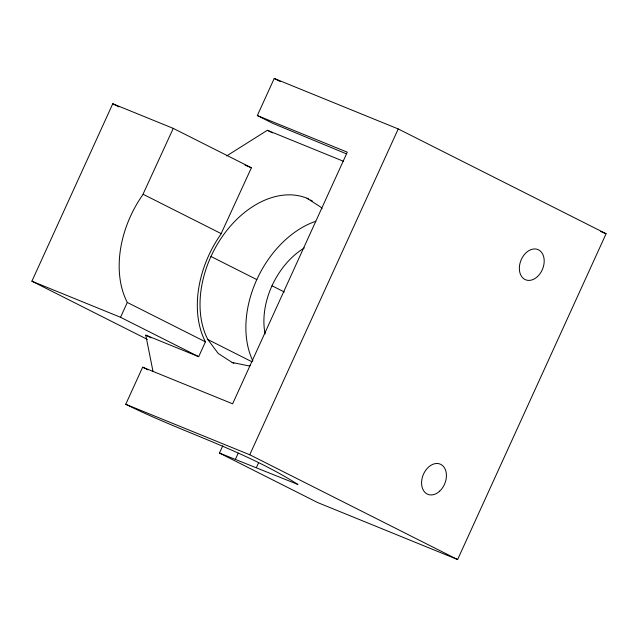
<?xml version="1.0" encoding="UTF-8"?>
<svg xmlns="http://www.w3.org/2000/svg" width="638" height="638" viewBox="0 0 638 638"><rect width="100%" height="100%" fill="white"/><g stroke="black" fill="none" stroke-linecap="round" stroke-linejoin="round"><path stroke-width="0.96" d="M147.314 339.376L31.9 281.199L112.767 103.755L173.257 128.382L251.404 167.77L220.828 234.329A93.834 65.594 -63.2 0 0 205.444 341.84L198.681 356.674L145.767 335.133L152.976 371.276M31.9 281.199L120.534 317.285L127.297 302.444A93.834 65.594 -63.2 0 1 142.681 194.941L173.257 128.382M219.456 453.052L297.978 484.497C244.266 450.356 182.444 432.444 125.75 404.277L142.649 367.185L232.615 403.814L347.287 152.179L257.329 115.55L274.228 78.458L398.232 128.948L606.1 233.723L457.613 559.542L317.74 502.592L219.456 453.052L222.758 445.818M235.334 459.52L238.221 453.187M125.75 404.277L249.745 454.766L398.232 128.948M256.396 467.566L258.462 463.044M226.61 155.951L267.346 130.288L343.595 161.326M250.439 365.574L248.557 365.829L232.12 362.456L218.236 353.484L207.844 339.536A90.317 63.138 -63.2 0 1 222.654 236.052A90.317 63.138 -63.2 0 1 306.966 198.227L308.728 199.112M600.581 231.474L606.1 233.723M346.091 153.702L272.92 123.413L257.329 115.55M245.016 165.17L251.404 167.77M274.228 78.458L280.297 81.512M267.346 130.288L272.562 132.911M310.491 200.005L312.253 200.89M112.767 103.755L118.979 106.881M143.207 194.319L221.354 233.707M271.995 285.784L284.357 292.013M210.971 256.492L256.819 279.603M207.844 339.536L251.93 361.754M127.297 302.444L205.444 341.84M232.12 362.456L233.883 363.349M120.534 317.285L198.681 356.674M145.767 335.133L151.07 337.805M142.649 367.185L147.849 369.801M249.745 454.766L457.613 559.542M306.966 198.227L320.85 207.191L322.031 208.778M252.887 361.02A90.317 63.138 -63.2 0 1 315.802 221.266M265.105 333.969A66.91 46.773 -63.2 0 1 304.31 247.943M439.646 491.18A16.317 11.651 -67.8 0 0 440.762 464.376A16.317 11.651 -67.8 0 0 421.598 482.089A16.317 11.651 -67.8 0 0 439.646 491.18M537.411 276.645A16.317 11.651 -67.8 0 0 538.536 249.841A16.317 11.651 -67.8 0 0 519.364 267.545A16.317 11.651 -67.8 0 0 537.411 276.645"/></g></svg>
